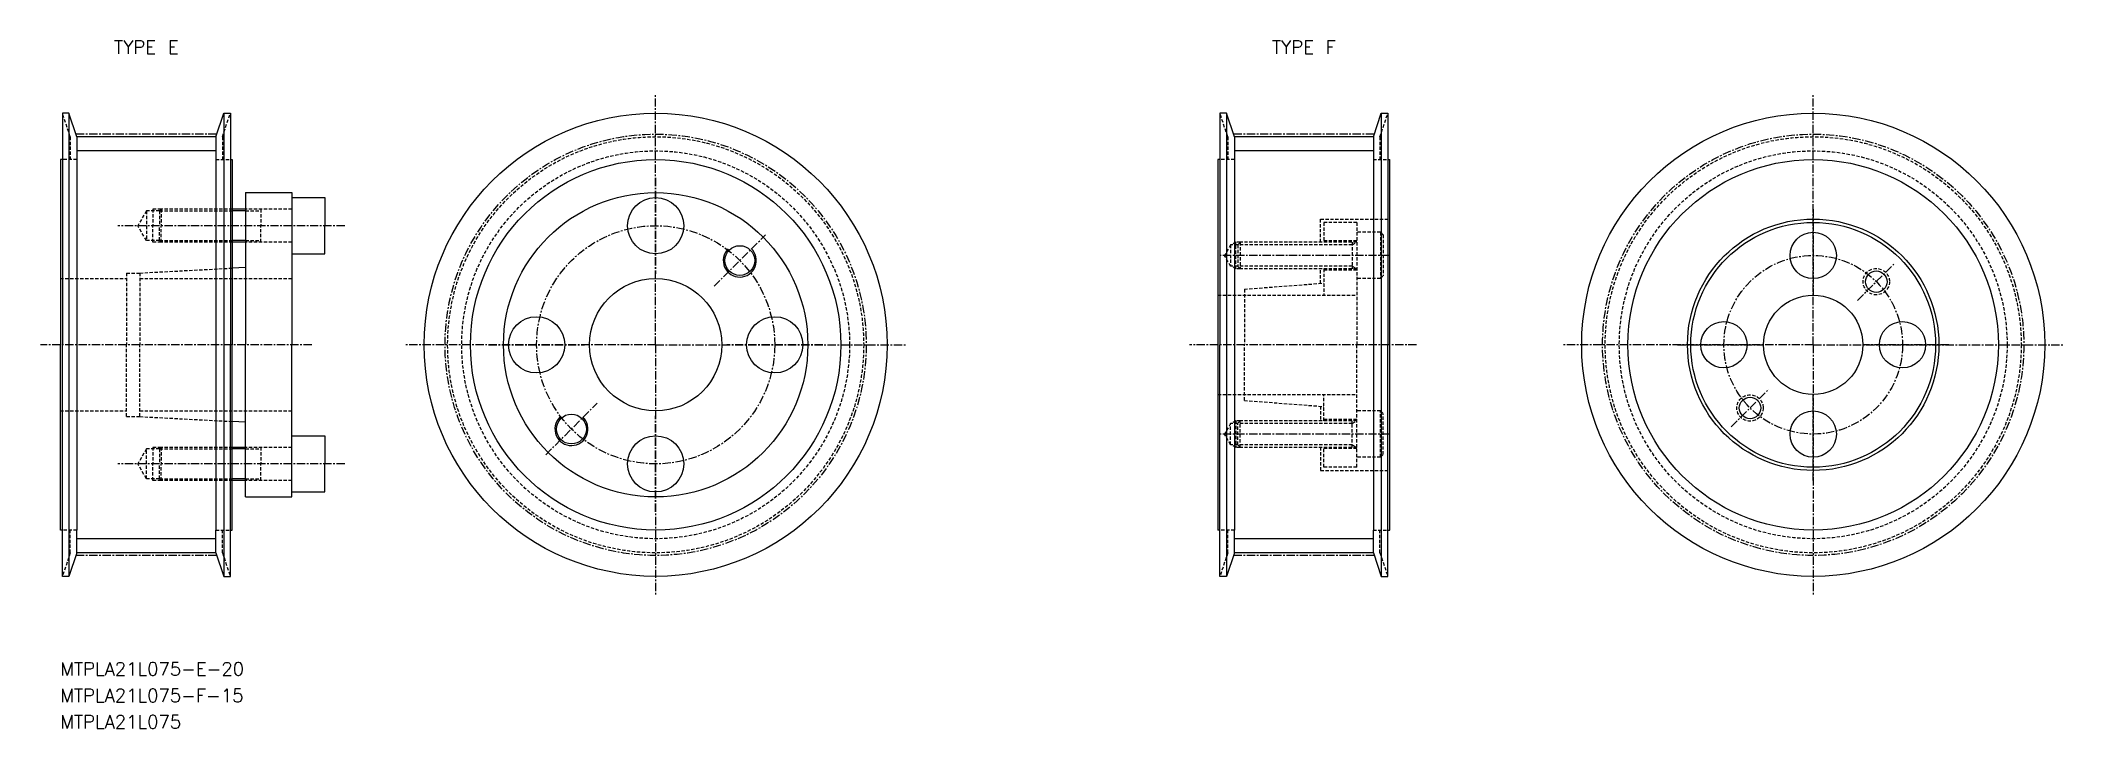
# Model space of a CAD drawing. Extents: x -20 to 286, y 54 to 158.
import ezdxf
from ezdxf.enums import TextEntityAlignment as Align

# ---------------------------------------------------------------- set-up
doc = ezdxf.new("R2010")
doc.units = 0
doc.linetypes.add('CENTER', pattern=[2, 1.25, -0.25, 0.25, -0.25])
doc.linetypes.add('DASHED', pattern=[0.75, 0.5, -0.25])
doc.layers.get('0').update_dxf_attribs({"linetype": 'CONTINUOUS'})
doc.layers.add('CENTER', color=1, linetype='CENTER')
doc.styles.add('MISUMI', font='txt.shx')

msp = doc.modelspace()

# ---------------------------------------------------------------- linework, layer by layer
at = {"color": 7, "linetype": 'CONTINUOUS'}
for p, q in [((-17.01, 146.6), (-17.01, 139.6)), ((-16.01, 146.6), (-17.01, 146.6)), ((-16.01, 146.6), (-16.01, 76.6)), ((-14.81, 143.05), (-16.01, 146.6)), ((6.19, 143.05), (7.39, 146.6)), ((7.39, 146.6), (7.39, 76.6)), ((7.39, 146.6), (8.39, 146.6)), ((8.39, 146.6), (8.39, 139.6)), ((157.99, 146.6), (157.99, 139.6)), ((158.99, 146.6), (157.99, 146.6)), ((158.99, 146.6), (158.99, 76.6)), ((160.19, 143.05), (158.99, 146.6)), ((181.19, 143.05), (182.39, 146.6)), ((182.39, 146.6), (182.39, 76.6)), ((182.39, 146.6), (183.39, 146.6)), ((183.39, 146.6), (183.39, 139.6)), ((-14.81, 143.05), (-14.81, 139.6)), ((6.19, 143.05), (-14.81, 143.05)), ((6.19, 143.05), (6.19, 139.6)), ((160.19, 143.05), (160.19, 139.6)), ((181.19, 143.05), (160.19, 143.05)), ((181.19, 143.05), (181.19, 139.6)), ((-17.31, 139.6), (-17.31, 111.6)), ((-17.01, 139.6), (-17.31, 139.6)), ((-17.01, 139.6), (-17.01, 111.6)), ((-14.81, 139.6), (-14.81, 83.6)), ((6.19, 139.6), (6.19, 83.6)), ((8.39, 139.6), (8.39, 111.6)), ((8.39, 139.6), (8.69, 139.6)), ((8.69, 139.6), (8.69, 132.1)), ((157.69, 139.6), (157.69, 83.6)), ((157.99, 139.6), (157.69, 139.6)), ((157.99, 139.6), (157.99, 111.6)), ((160.19, 139.6), (160.19, 83.6)), ((181.19, 139.6), (181.19, 83.6)), ((183.39, 139.6), (183.39, 111.6)), ((183.39, 139.6), (183.69, 139.6)), ((183.69, 83.6), (183.69, 139.6)), ((8.69, 132.1), (8.69, 127.1)), ((10.69, 132.1), (8.69, 132.1)), ((10.69, 134.6), (17.69, 134.6)), ((10.69, 134.6), (10.69, 132.1)), ((10.69, 132.1), (10.69, 127.1)), ((17.69, 134.6), (17.69, 133.85)), ((17.69, 133.85), (17.69, 125.35)), ((17.69, 133.85), (22.69, 133.85)), ((22.69, 133.85), (22.69, 129.6)), ((22.69, 125.35), (22.69, 129.6)), ((8.69, 127.1), (8.69, 123.19)), ((10.69, 127.1), (8.69, 127.1)), ((10.69, 127.1), (10.69, 123.3)), ((10.69, 123.3), (8.69, 123.19)), ((8.69, 123.19), (8.69, 111.6)), ((10.69, 123.3), (10.69, 111.6)), ((17.69, 125.35), (17.69, 111.6)), ((17.69, 125.35), (22.69, 125.35)), ((-17.31, 83.6), (-17.31, 111.6)), ((-17.01, 83.6), (-17.01, 111.6)), ((8.39, 83.6), (8.39, 111.6)), ((8.69, 100.01), (8.69, 111.6)), ((10.69, 99.9), (10.69, 111.6)), ((17.69, 97.85), (17.69, 111.6)), ((157.99, 83.6), (157.99, 111.6)), ((183.39, 83.6), (183.39, 111.6)), ((8.69, 96.1), (8.69, 100.01)), ((10.69, 99.9), (8.69, 100.01)), ((10.69, 96.1), (10.69, 99.9)), ((8.69, 91.1), (8.69, 96.1)), ((10.69, 96.1), (8.69, 96.1)), ((10.69, 91.1), (10.69, 96.1)), ((17.69, 89.35), (17.69, 97.85)), ((17.69, 97.85), (22.69, 97.85)), ((22.69, 97.85), (22.69, 93.6)), ((22.69, 89.35), (22.69, 93.6)), ((8.69, 83.6), (8.69, 91.1)), ((10.69, 91.1), (8.69, 91.1)), ((10.69, 88.6), (10.69, 91.1)), ((17.69, 89.35), (22.69, 89.35)), ((17.69, 88.6), (17.69, 89.35)), ((10.69, 88.6), (17.69, 88.6)), ((-17.01, 83.6), (-17.31, 83.6)), ((-17.01, 76.6), (-17.01, 83.6)), ((-14.81, 80.14), (-14.81, 83.6)), ((6.19, 80.14), (6.19, 83.6)), ((8.39, 76.6), (8.39, 83.6)), ((8.39, 83.6), (8.69, 83.6)), ((157.99, 83.6), (157.69, 83.6)), ((157.99, 76.6), (157.99, 83.6)), ((160.19, 80.14), (160.19, 83.6)), ((181.19, 80.14), (181.19, 83.6)), ((183.39, 76.6), (183.39, 83.6)), ((183.39, 83.6), (183.69, 83.6)), ((-14.81, 80.14), (-16.01, 76.6)), ((6.19, 80.14), (-14.81, 80.14)), ((6.19, 80.14), (7.39, 76.6)), ((160.19, 80.14), (158.99, 76.6)), ((181.19, 80.14), (160.19, 80.14)), ((181.19, 80.14), (182.39, 76.6)), ((-16.01, 76.6), (-17.01, 76.6)), ((7.39, 76.6), (8.39, 76.6)), ((158.99, 76.6), (157.99, 76.6)), ((182.39, 76.6), (183.39, 76.6))]:
    msp.add_line(p, q, dxfattribs=at)
at = {"color": 3, "linetype": 'DASHED'}
for p, q in [((-15.81, 143.05), (-17.01, 146.6)), ((7.19, 143.05), (8.39, 146.6)), ((159.19, 143.05), (157.99, 146.6)), ((182.19, 143.05), (183.39, 146.6)), ((-15.81, 143.05), (-15.81, 139.6)), ((7.19, 143.05), (7.19, 139.6)), ((159.19, 143.05), (159.19, 139.6)), ((182.19, 143.05), (182.19, 139.6)), ((-14.81, 139.6), (-17.01, 139.6)), ((6.19, 139.6), (8.39, 139.6)), ((160.19, 139.6), (157.99, 139.6)), ((181.19, 139.6), (183.39, 139.6)), ((-4.31, 131.85), (-5.61, 129.6)), ((-4.31, 131.85), (-4.31, 127.35)), ((-2.31, 131.85), (-4.31, 131.85)), ((-2.06, 132.1), (-3.31, 132.1)), ((-3.31, 132.1), (-3.31, 129.6)), ((-2.06, 132.1), (-2.31, 131.85)), ((-2.31, 131.85), (8.69, 131.85)), ((-2.31, 131.85), (-2.31, 129.6)), ((8.69, 132.1), (-2.06, 132.1)), ((-2.06, 132.1), (-2.06, 129.6)), ((17.69, 132.1), (10.69, 132.1)), ((10.69, 131.85), (13.02, 131.85)), ((13.02, 132.1), (13.02, 129.6)), ((-4.31, 127.35), (-5.61, 129.6)), ((-3.31, 127.1), (-3.31, 129.6)), ((-2.31, 127.35), (-2.31, 129.6)), ((-2.06, 127.1), (-2.06, 129.6)), ((13.02, 127.1), (13.02, 129.6)), ((173.19, 130.6), (183.69, 130.6)), ((173.19, 127.1), (173.19, 130.6)), ((178.69, 130.1), (173.69, 130.1)), ((173.69, 130.1), (173.69, 127.1)), ((178.69, 130.1), (178.69, 111.6)), ((182.29, 128.6), (178.69, 128.6)), ((182.29, 128.6), (182.29, 121.6)), ((182.29, 128.6), (182.69, 128.2)), ((-2.31, 127.35), (-4.31, 127.35)), ((-2.06, 127.1), (-3.31, 127.1)), ((-2.31, 127.35), (8.69, 127.35)), ((-2.06, 127.1), (-2.31, 127.35)), ((8.69, 127.1), (-2.06, 127.1)), ((10.69, 127.35), (13.02, 127.35)), ((17.69, 127.1), (10.69, 127.1)), ((159.62, 126.72), (158.69, 125.1)), ((159.62, 126.72), (159.62, 123.48)), ((160.69, 126.72), (159.62, 126.72)), ((160.41, 127.1), (159.76, 126.72)), ((160.41, 123.1), (160.41, 127.1)), ((161.06, 127.1), (160.41, 127.1)), ((160.69, 126.72), (161.06, 127.1)), ((177.99, 126.72), (160.69, 126.72)), ((160.69, 126.72), (160.69, 123.48)), ((178.69, 127.1), (161.06, 127.1)), ((161.06, 127.1), (161.06, 123.1)), ((178.69, 127.3), (173.69, 127.3)), ((177.99, 127.1), (177.99, 123.1)), ((177.99, 126.72), (178.64, 127.1)), ((182.69, 128.2), (182.69, 122)), ((-7.31, 122.45), (-7.31, 111.6)), ((-7.31, 122.45), (-5.31, 122.45)), ((-5.31, 122.45), (8.69, 123.19)), ((-5.31, 122.45), (-5.31, 111.6)), ((159.62, 123.48), (158.69, 125.1)), ((160.69, 123.48), (159.62, 123.48)), ((160.41, 123.1), (159.76, 123.48)), ((161.06, 123.1), (160.41, 123.1)), ((177.99, 123.48), (160.69, 123.48)), ((161.06, 123.1), (160.69, 123.48)), ((178.69, 123.1), (161.06, 123.1)), ((173.19, 120.89), (173.19, 123.1)), ((173.69, 123.1), (173.69, 119.1)), ((178.69, 122.9), (173.69, 122.9)), ((177.99, 123.48), (178.64, 123.1)), ((-17.31, 121.6), (-7.31, 121.6)), ((-5.31, 121.6), (17.69, 121.6)), ((161.69, 120.01), (173.69, 120.92)), ((161.69, 120.01), (161.69, 111.6)), ((182.29, 121.6), (178.69, 121.6)), ((182.29, 121.6), (182.69, 122)), ((157.69, 119.1), (178.69, 119.1)), ((-7.31, 100.75), (-7.31, 111.6)), ((-5.31, 100.75), (-5.31, 111.6)), ((161.69, 103.19), (161.69, 111.6)), ((178.69, 93.1), (178.69, 111.6)), ((157.69, 104.1), (178.69, 104.1)), ((173.69, 100.1), (173.69, 104.1)), ((-17.31, 101.6), (-7.31, 101.6)), ((-5.31, 101.6), (17.69, 101.6)), ((161.69, 103.19), (173.69, 102.27)), ((173.19, 102.31), (173.19, 100.1)), ((182.29, 101.6), (178.69, 101.6)), ((182.29, 94.6), (182.29, 101.6)), ((182.29, 101.6), (182.69, 101.2)), ((182.69, 95), (182.69, 101.2)), ((-7.31, 100.75), (-5.31, 100.75)), ((-5.31, 100.75), (8.69, 100.01)), ((159.62, 99.72), (158.69, 98.1)), ((159.62, 96.48), (158.69, 98.1)), ((159.62, 96.48), (159.62, 99.72)), ((160.69, 99.72), (159.62, 99.72)), ((160.41, 100.1), (159.76, 99.72)), ((160.41, 100.1), (160.41, 96.1)), ((161.06, 100.1), (160.41, 100.1)), ((161.06, 100.1), (160.69, 99.72)), ((177.99, 99.72), (160.69, 99.72)), ((160.69, 96.48), (160.69, 99.72)), ((178.69, 100.1), (161.06, 100.1)), ((161.06, 96.1), (161.06, 100.1)), ((178.69, 100.3), (173.69, 100.3)), ((177.99, 96.1), (177.99, 100.1)), ((177.99, 99.72), (178.64, 100.1)), ((-4.31, 95.85), (-5.61, 93.6)), ((-4.31, 91.35), (-4.31, 95.85)), ((-2.31, 95.85), (-4.31, 95.85)), ((-3.31, 96.1), (-3.31, 93.6)), ((-2.06, 96.1), (-3.31, 96.1)), ((-2.06, 96.1), (-2.31, 95.85)), ((-2.31, 95.85), (-2.31, 93.6)), ((-2.31, 95.85), (8.69, 95.85)), ((-2.06, 96.1), (-2.06, 93.6)), ((8.69, 96.1), (-2.06, 96.1)), ((17.69, 96.1), (10.69, 96.1)), ((10.69, 95.85), (13.02, 95.85)), ((13.02, 96.1), (13.02, 93.6)), ((160.69, 96.48), (159.62, 96.48)), ((160.41, 96.1), (159.76, 96.48)), ((161.06, 96.1), (160.41, 96.1)), ((177.99, 96.48), (160.69, 96.48)), ((160.69, 96.48), (161.06, 96.1)), ((178.69, 96.1), (161.06, 96.1)), ((173.19, 96.1), (173.19, 92.6)), ((173.69, 93.1), (173.69, 96.1)), ((178.69, 95.9), (173.69, 95.9)), ((177.99, 96.48), (178.64, 96.1)), ((182.29, 94.6), (182.69, 95)), ((-4.31, 91.35), (-5.61, 93.6)), ((-3.31, 91.1), (-3.31, 93.6)), ((-2.31, 91.35), (-2.31, 93.6)), ((-2.06, 91.1), (-2.06, 93.6)), ((13.02, 91.1), (13.02, 93.6)), ((173.19, 92.6), (183.69, 92.6)), ((178.69, 93.1), (173.69, 93.1)), ((182.29, 94.6), (178.69, 94.6)), ((-2.31, 91.35), (-4.31, 91.35)), ((-2.06, 91.1), (-3.31, 91.1)), ((-2.31, 91.35), (8.69, 91.35)), ((-2.06, 91.1), (-2.31, 91.35)), ((8.69, 91.1), (-2.06, 91.1)), ((10.69, 91.35), (13.02, 91.35)), ((17.69, 91.1), (10.69, 91.1)), ((-14.81, 83.6), (-17.01, 83.6)), ((-15.81, 80.14), (-15.81, 83.6)), ((6.19, 83.6), (8.39, 83.6)), ((7.19, 80.14), (7.19, 83.6)), ((160.19, 83.6), (157.99, 83.6)), ((159.19, 80.14), (159.19, 83.6)), ((181.19, 83.6), (183.39, 83.6)), ((182.19, 80.14), (182.19, 83.6)), ((-15.81, 80.14), (-17.01, 76.6)), ((7.19, 80.14), (8.39, 76.6)), ((159.19, 80.14), (157.99, 76.6)), ((182.19, 80.14), (183.39, 76.6))]:
    msp.add_line(p, q, dxfattribs=at)
at = {"color": 3, "linetype": 'CONTINUOUS'}
for p, q in [((6.19, 140.92), (-14.81, 140.92)), ((181.19, 140.92), (160.19, 140.92)), ((6.19, 82.27), (-14.81, 82.27)), ((181.19, 82.27), (160.19, 82.27))]:
    msp.add_line(p, q, dxfattribs=at)
at = {"color": 3}
for p, q in [((10.69, 131.85), (8.69, 131.85)), ((10.69, 127.35), (8.69, 127.35)), ((10.69, 95.85), (8.69, 95.85)), ((10.69, 91.35), (8.69, 91.35))]:
    msp.add_line(p, q, dxfattribs=at)
at = {"color": 7, "linetype": 'CONTINUOUS'}
for centre, radius in [((72.69, 111.6), 35), ((247.69, 111.6), 35), ((72.69, 111.6), 28), ((247.69, 111.6), 28), ((72.69, 111.6), 23), ((72.69, 111.6), 23), ((72.69, 129.6), 4.25), ((247.69, 111.6), 19), ((247.69, 111.6), 18.5), ((247.69, 125.1), 3.5), ((85.41, 124.33), 2.25), ((257.23, 121.14), 1.62), ((72.69, 111.6), 10), ((247.69, 111.6), 7.5), ((54.69, 111.6), 4.25), ((90.69, 111.6), 4.25), ((234.19, 111.6), 3.5), ((261.19, 111.6), 3.5), ((59.96, 98.87), 2.25), ((238.14, 102.05), 1.62), ((247.69, 98.1), 3.5), ((72.69, 93.6), 4.25)]:
    msp.add_circle(centre, radius, dxfattribs=at)
at = {"color": 3, "linetype": 'DASHED'}
for centre, radius in [((72.69, 111.6), 31.45), ((72.69, 111.6), 29.32), ((247.69, 111.6), 31.45), ((247.69, 111.6), 29.32), ((257.23, 121.14), 2), ((238.14, 102.05), 2)]:
    msp.add_circle(centre, radius, dxfattribs=at)
at = {"color": 3}
for centre in [(85.41, 124.33), (59.96, 98.87)]:
    msp.add_arc(centre, 2.5, 135, 47, dxfattribs=at)
at = {"layer": 'CENTER', "color": 1, "linetype": 'CENTER'}
for p, q in [((72.69, 111.6), (72.69, 149.6)), ((247.69, 111.6), (247.69, 149.6)), ((6.31, 143.43), (-14.94, 143.43)), ((181.31, 143.43), (160.06, 143.43)), ((72.69, 136.85), (72.69, 122.35)), ((247.69, 132.1), (247.69, 119.1)), ((25.69, 129.6), (-8.61, 129.6)), ((81.52, 120.44), (89.3, 128.22)), ((183.69, 125.1), (157.69, 125.1)), ((254.4, 118.32), (260.06, 123.97)), ((20.69, 111.6), (-20.31, 111.6)), ((72.69, 111.6), (34.69, 111.6)), ((47.44, 111.6), (61.94, 111.6)), ((72.69, 111.6), (110.69, 111.6)), ((72.69, 111.6), (72.69, 73.6)), ((97.94, 111.6), (83.44, 111.6)), ((187.73, 111.6), (153.41, 111.6)), ((247.69, 111.6), (209.69, 111.6)), ((227.19, 111.6), (240.19, 111.6)), ((247.69, 111.6), (285.69, 111.6)), ((247.69, 111.6), (247.69, 73.6)), ((268.19, 111.6), (255.19, 111.6)), ((235.31, 99.22), (240.97, 104.88)), ((247.69, 91.1), (247.69, 104.1)), ((56.07, 94.98), (63.85, 102.76)), ((72.69, 86.35), (72.69, 100.85)), ((183.69, 98.1), (157.69, 98.1)), ((25.69, 93.6), (-8.61, 93.6)), ((6.31, 79.76), (-14.94, 79.76)), ((181.31, 79.76), (160.06, 79.76))]:
    msp.add_line(p, q, dxfattribs=at)
for centre, radius in [((72.69, 111.6), 31.84), ((247.69, 111.6), 31.84), ((72.69, 111.6), 18), ((247.69, 111.6), 13.5)]:
    msp.add_circle(centre, radius, dxfattribs=at)

# ---------------------------------------------------------------- texts
at = {"color": 7, "linetype": 'CONTINUOUS', "style": 'MISUMI'}
for s, p in [('TYPE E', (-4.31, 156.6)), ('TYPE F', (170.69, 156.6))]:
    msp.add_text(s, height=2, dxfattribs=at).set_placement(p, align=Align.MIDDLE_CENTER)
for s, p in [('MTPLA21L075-E-20', (-17.31, 61.6)), ('MTPLA21L075-F-15', (-17.31, 57.6)), ('MTPLA21L075', (-17.31, 53.6))]:
    msp.add_text(s, height=2, dxfattribs=at).set_placement(p)

doc.saveas('drawing.dxf')
